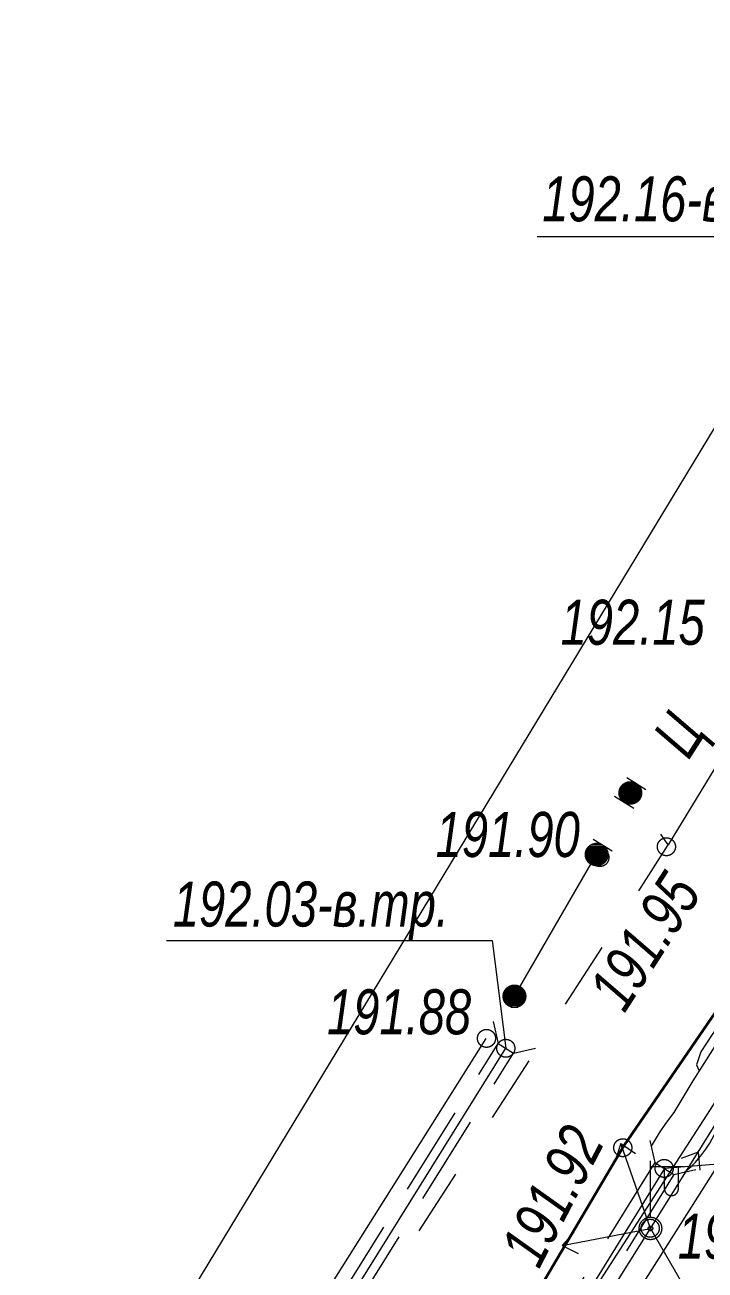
# Model space of a CAD drawing. Header units: millimetres. Extents: x -38151500 to -37084347, y -20520149 to -20417590.
# Drawn here: x -38116381 to -38101260, y -20485120 to -20457442 of the extents above; entities that cross this region are included whole.
import ezdxf
from ezdxf.xclip import XClip

# ---------------------------------------------------------------- set-up
doc = ezdxf.new("R2010")
doc.units = ezdxf.units.MM
doc.header["$MEASUREMENT"] = 0
doc.header["$XCLIPFRAME"] = 0
doc.linetypes.add('Новофедоровское_снт 28_07$0$l049', pattern=[3000, 2000, -1000])
doc.linetypes.add('Новофедоровское_снт 28_07$0$l189_2', pattern=[3000, 1500, -1500])
doc.layers.add('!!! ПОДОСНОВА', color=7, linetype='Continuous')
for name, color, linetype, lineweight in [('Новый_ГП_Дороги_проезды_Ном._пера__251', 250, 'Continuous', 40), ('Чертеж_1_Новофедоровское_снт 28_07$0$tp_Дороги_Ном._пера__253', 252, 'Continuous', 18), ('Чертеж_1_Новофедоровское_снт 28_07$0$tp_отметки_новые_Ном._пера__253', 252, 'Continuous', 18), ('Чертеж_1_Новый_ГП_Топография_Ном._пера__253', 252, 'Continuous', 18), ('Чертеж_1_Новый_Новофедоровское_снт 28_07$0$tp_Дороги_Ном._пера__253', 252, 'Continuous', 18), ('Чертеж_1_Новый_Новофедоровское_снт 28_07$0$tp_канавы_Ном._пера__253', 252, 'Continuous', 18), ('Чертеж_1_Новый_Новофедоровское_снт 28_07$0$tp_ЛЭП нн_Ном._пера__253', 252, 'Continuous', 18), ('Чертеж_1_Новый_Новофедоровское_снт 28_07$0$tp_ЛЭП нн_Ном._пера__7', 7, 'Continuous', 18), ('Чертеж_1_Новый_Новофедоровское_снт 28_07$0$tp_Ограждения ДЕР_Ном._пера__253', 252, 'Continuous', 18), ('Чертеж_1_Новый_Новофедоровское_снт 28_07$0$tp_Ограждения рабица_Ном._пера__253', 252, 'Continuous', 18), ('Чертеж_1_Новый_Новофедоровское_снт 28_07$0$tp_Ограждения_Ном._пера__253', 252, 'Continuous', 18), ('Чертеж_1_Новый_Новофедоровское_снт 28_07$0$tp_Ограждения_Ном._пера__7', 7, 'Continuous', 18), ('Чертеж_1_Новый_Новофедоровское_снт 28_07$0$tp_отметки_новые_Ном._пера__253', 252, 'Continuous', 18), ('Чертеж_1_Новый_Новофедоровское_снт 28_07$0$tp_отметки_новые_Ном._пера__7', 7, 'Continuous', 18), ('Чертеж_1_Новый_Новофедоровское_снт 28_07$0$tp_рельеф_Ном._пера__253', 252, 'Continuous', 18), ('Чертеж_1_Новый_Новофедоровское_снт 28_07$0$tp_трубы под дорогой_Ном._пера__253', 252, 'Continuous', 18), ('Чертеж_1_Новый_Новофедоровское_снт 28_07$0$U_Водосток_Ном._пера__253', 252, 'Continuous', 18), ('Чертеж_1_Новый_Новофедоровское_снт 28_07$0$U_Газопровод_Ном._пера__253', 252, 'Continuous', 18)]:
    doc.layers.add(name, color=color, linetype=linetype, lineweight=lineweight)
doc.styles.add('СГЕНЕРИР_СТИЛЬ_1', font='arial.ttf', dxfattribs={"width": 0.75})
doc.linetypes.add('Новофедоровское_снт 28_07$0$lm334', pattern='A,0,[4,генпплан 2025_06_18 dima вариант 21.Shx,S=79.365079,R=0,X=0,Y=0],-11000,0', length=11000)
doc.linetypes.add('Новофедоровское_снт 28_07$0$З ДЕРЕВ', pattern='A,0,[2,генпплан 2025_06_18 dima вариант 21.Shx,S=19.84127,R=0,X=0,Y=0.2],-2500,0', length=2500)
doc.linetypes.add('Новофедоровское_снт 28_07$0$ЗАБОР_СЕТКА', pattern='A,0,[1,генпплан 2025_06_18 dima вариант 21.Shx,S=39.68254,R=0,X=0,Y=0],-5000,0', length=5000)
doc.linetypes.add('Новофедоровское_снт 28_07$0$МЕЖА', pattern='A,0,[5,генпплан 2025_06_18 dima вариант 21.Shx,S=46.746032,R=0,X=0,Y=0],-6500,0', length=6500)

# ---------------------------------------------------------------- blocks, each defined once
blk = doc.blocks.new('Чертеж_1_1')
at = {"layer": 'Чертеж_1_Новый_ГП_Топография_Ном._пера__253', "color": 252, "linetype": 'Новофедоровское_снт 28_07$0$МЕЖА', "lineweight": 18, "flags": 128}
blk.add_lwpolyline([(-38122200, -20517064), (-38122160, -20517000), (-38111673, -20499900), (-38085503, -20516708), (-38073942, -20500671), (-38064026, -20487867), (-38065780, -20480650), (-38067785, -20473503), (-38073278, -20475465), (-38076133, -20474628), (-38090404, -20465849), (-38080455, -20449640), (-38088064, -20444942), (-38129095, -20512686)], close=True, dxfattribs=at)
at = {"layer": 'Чертеж_1_Новый_Новофедоровское_снт 28_07$0$tp_Дороги_Ном._пера__253', "color": 252, "linetype": 'Новофедоровское_снт 28_07$0$l189_2', "lineweight": 18, "flags": 128}
for points in [[(-38092830, -20468926), (-38093698, -20469057), (-38094327, -20469610), (-38103091, -20482398), (-38109908, -20493946), (-38108976, -20495191)], [(-38128209, -20517359), (-38127441, -20515878), (-38115583, -20496600), (-38102079, -20475671), (-38102851, -20474585)]]:
    blk.add_lwpolyline(points, dxfattribs=at)
at = {"layer": 'Чертеж_1_Новый_Новофедоровское_снт 28_07$0$tp_Дороги_Ном._пера__253', "color": 252, "linetype": 'Continuous', "lineweight": 18, "flags": 128}
blk.add_lwpolyline([(-38099672, -20471714), (-38102079, -20475671)], dxfattribs=at)
at = {"layer": 'Чертеж_1_Новый_Новофедоровское_снт 28_07$0$tp_канавы_Ном._пера__253', "color": 252, "linetype": 'Continuous', "lineweight": 18, "flags": 128}
for points in [[(-38095476, -20472118), (-38095779, -20472372), (-38095849, -20472451), (-38095903, -20472544), (-38096005, -20472736), (-38097276, -20474608), (-38098556, -20476475), (-38099834, -20478344), (-38101098, -20480224), (-38101533, -20480913), (-38101954, -20481614), (-38102138, -20481864), (-38102280, -20482070), (-38102456, -20482368)], [(-38101335, -20482553), (-38101242, -20482430), (-38101158, -20482300), (-38101005, -20482028), (-38100862, -20481753), (-38100711, -20481494), (-38099238, -20479232), (-38097773, -20476963), (-38096268, -20474603), (-38095827, -20473960), (-38095610, -20473636), (-38095415, -20473298), (-38095344, -20473142), (-38095284, -20472983), (-38095167, -20472662), (-38095057, -20472390)], [(-38101709, -20482939), (-38101569, -20482819), (-38101474, -20482718), (-38101335, -20482553)]]:
    blk.add_lwpolyline(points, dxfattribs=at)
at = {"layer": 'Чертеж_1_Новый_Новофедоровское_снт 28_07$0$tp_ЛЭП нн_Ном._пера__253', "color": 252, "linetype": 'Continuous', "lineweight": 18, "flags": 128}
for points in [[(-38124200, -20518699), (-38123089, -20517036), (-38102475, -20484194), (-38077438, -20444066), (-38076229, -20442473)], [(-38104439, -20484571), (-38102475, -20484194), (-38103137, -20482307)], [(-38103137, -20482307), (-38103260, -20482688)], [(-38103137, -20482307), (-38102804, -20482528)], [(-38101416, -20482497), (-38101790, -20482640)], [(-38101416, -20482497), (-38101380, -20482896)], [(-38104439, -20484571), (-38104171, -20484274)], [(-38102475, -20484194), (-38098186, -20491627)], [(-38104439, -20484571), (-38104081, -20484748)]]:
    blk.add_lwpolyline(points, dxfattribs=at)
at = {"layer": 'Чертеж_1_Новый_Новофедоровское_снт 28_07$0$tp_ЛЭП нн_Ном._пера__7', "color": 7, "linetype": 'Continuous', "lineweight": 18}
for p, q in [((-38102475, -20483944), (-38102475, -20482694)), ((-38102475, -20482819), (-38101725, -20482819)), ((-38102163, -20483310), (-38102163, -20482819)), ((-38101853, -20483310), (-38101853, -20482819))]:
    blk.add_line(p, q, dxfattribs=at)
for radius in [250, 50]:
    blk.add_circle((-38102475, -20484194), radius, dxfattribs=at)
blk.add_arc((-38102008, -20483310), 155, 180, 0, dxfattribs=at)
at = {"layer": 'Чертеж_1_Новый_Новофедоровское_снт 28_07$0$tp_Ограждения ДЕР_Ном._пера__253', "color": 252, "linetype": 'Новофедоровское_снт 28_07$0$З ДЕРЕВ', "lineweight": 18, "flags": 128}
for points in [[(-38105498, -20479032), (-38103797, -20476099)], [(-38113033, -20490939), (-38106125, -20479973)]]:
    blk.add_lwpolyline(points, dxfattribs=at)
at = {"layer": 'Чертеж_1_Новый_Новофедоровское_снт 28_07$0$tp_Ограждения рабица_Ном._пера__253', "color": 252, "linetype": 'Новофедоровское_снт 28_07$0$ЗАБОР_СЕТКА', "lineweight": 18, "flags": 128}
blk.add_lwpolyline([(-38094884, -20473175), (-38108215, -20494203)], dxfattribs=at)
at = {"layer": 'Чертеж_1_Новый_Новофедоровское_снт 28_07$0$tp_Ограждения_Ном._пера__253', "color": 252, "linetype": 'Continuous', "lineweight": 18, "flags": 128}
for points in [[(-38103002, -20474169), (-38102579, -20474435)], [(-38103271, -20474589), (-38102848, -20474855)], [(-38103751, -20475538), (-38103328, -20475804)]]:
    blk.add_lwpolyline(points, dxfattribs=at)
at = {"layer": 'Чертеж_1_Новый_Новофедоровское_снт 28_07$0$tp_Ограждения_Ном._пера__7', "color": 7, "linetype": 'Continuous', "lineweight": 18}
for p, q in [((-38103120, -20474362), (-38102725, -20474362)), ((-38103093, -20474332), (-38102752, -20474332)), ((-38103054, -20474302), (-38102791, -20474302)), ((-38102983, -20474272), (-38102863, -20474272)), ((-38103171, -20474512), (-38102672, -20474512)), ((-38103170, -20474542), (-38102675, -20474542)), ((-38103169, -20474482), (-38102675, -20474482)), ((-38103165, -20474572), (-38102679, -20474572)), ((-38103164, -20474452), (-38102681, -20474452)), ((-38103155, -20474602), (-38102688, -20474602)), ((-38103153, -20474422), (-38102690, -20474422)), ((-38103141, -20474632), (-38102703, -20474632)), ((-38103139, -20474392), (-38102704, -20474392)), ((-38103123, -20474662), (-38102722, -20474662)), ((-38103097, -20474692), (-38102748, -20474692)), ((-38103060, -20474722), (-38102785, -20474722)), ((-38102996, -20474752), (-38102846, -20474752)), ((-38103869, -20475731), (-38103474, -20475731)), ((-38103842, -20475701), (-38103501, -20475701)), ((-38103803, -20475671), (-38103540, -20475671)), ((-38103732, -20475641), (-38103612, -20475641)), ((-38103920, -20475881), (-38103421, -20475881)), ((-38103919, -20475911), (-38103424, -20475911)), ((-38103918, -20475851), (-38103424, -20475851)), ((-38103914, -20475941), (-38103428, -20475941)), ((-38103913, -20475821), (-38103430, -20475821)), ((-38103904, -20475971), (-38103437, -20475971)), ((-38103902, -20475791), (-38103439, -20475791)), ((-38103890, -20476001), (-38103452, -20476001)), ((-38103888, -20475761), (-38103453, -20475761)), ((-38103872, -20476031), (-38103471, -20476031)), ((-38103846, -20476061), (-38103497, -20476061)), ((-38103809, -20476091), (-38103534, -20476091)), ((-38103745, -20476121), (-38103595, -20476121)), ((-38105560, -20478792), (-38105440, -20478792)), ((-38105747, -20479032), (-38105248, -20479032)), ((-38105746, -20479002), (-38105251, -20479002)), ((-38105746, -20479062), (-38105251, -20479062)), ((-38105740, -20478972), (-38105258, -20478972)), ((-38105730, -20478942), (-38105266, -20478942)), ((-38105716, -20478912), (-38105280, -20478912)), ((-38105696, -20478882), (-38105302, -20478882)), ((-38105670, -20478852), (-38105328, -20478852)), ((-38105630, -20478822), (-38105368, -20478822)), ((-38105742, -20479092), (-38105256, -20479092)), ((-38105732, -20479122), (-38105264, -20479122)), ((-38105718, -20479152), (-38105280, -20479152)), ((-38105700, -20479182), (-38105298, -20479182)), ((-38105674, -20479212), (-38105324, -20479212)), ((-38105637, -20479242), (-38105362, -20479242)), ((-38105572, -20479272), (-38105422, -20479272))]:
    blk.add_line(p, q, dxfattribs=at)
for centre in [(-38102922, -20474514), (-38103671, -20475883), (-38105498, -20479034)]:
    blk.add_circle(centre, 250, dxfattribs=at)
at = {"layer": 'Чертеж_1_Новый_Новофедоровское_снт 28_07$0$tp_отметки_новые_Ном._пера__253', "color": 252, "linetype": 'Continuous', "lineweight": 18, "flags": 128}
for points in [[(-38104996, -20462142), (-38097754, -20462142), (-38096778, -20465827)], [(-38113232, -20477792), (-38105990, -20477792), (-38105690, -20480190)], [(-38090073, -20482458), (-38097233, -20482458), (-38102163, -20482860)]]:
    blk.add_lwpolyline(points, dxfattribs=at)
at = {"layer": 'Чертеж_1_Новый_Новофедоровское_снт 28_07$0$tp_отметки_новые_Ном._пера__7', "color": 7, "linetype": 'Continuous', "lineweight": 18}
for centre in [(-38103600, -20475950), (-38102120, -20475710), (-38106120, -20479970), (-38105690, -20480190), (-38103090, -20482400), (-38102170, -20482860), (-38102480, -20484190)]:
    blk.add_circle(centre, 200, dxfattribs=at)
at = {"layer": 'Чертеж_1_Новый_Новофедоровское_снт 28_07$0$tp_рельеф_Ном._пера__253', "color": 252, "linetype": 'Continuous', "lineweight": 18, "flags": 128}
blk.add_lwpolyline([(-38100287, -20478306), (-38100287, -20478307), (-38100353, -20478617), (-38100454, -20478857), (-38100601, -20479148), (-38100811, -20479479), (-38101103, -20479880), (-38101355, -20480268), (-38101448, -20480556), (-38101395, -20480689)], dxfattribs=at)
at = {"layer": 'Чертеж_1_Новый_Новофедоровское_снт 28_07$0$tp_трубы под дорогой_Ном._пера__253', "color": 252, "linetype": 'Continuous', "lineweight": 18, "flags": 128}
for points in [[(-38105969, -20479595), (-38105860, -20480083), (-38105520, -20480295), (-38105032, -20480185)], [(-38102485, -20482238), (-38102376, -20482726), (-38101953, -20482993), (-38101465, -20482884)]]:
    blk.add_lwpolyline(points, dxfattribs=at)
at = {"layer": 'Чертеж_1_Новый_Новофедоровское_снт 28_07$0$tp_трубы под дорогой_Ном._пера__253', "color": 252, "linetype": 'Новофедоровское_снт 28_07$0$l049', "lineweight": 18, "flags": 128}
for points in [[(-38115803, -20496053), (-38105860, -20480083)], [(-38115463, -20496265), (-38105520, -20480295)], [(-38102376, -20482726), (-38116209, -20505119)], [(-38101953, -20482993), (-38115786, -20505386)]]:
    blk.add_lwpolyline(points, dxfattribs=at)
at = {"layer": 'Чертеж_1_Новый_Новофедоровское_снт 28_07$0$U_Водосток_Ном._пера__253', "color": 252, "linetype": 'Continuous', "lineweight": 18, "flags": 128}
for points in [[(-38110883, -20488530), (-38105690, -20480189)], [(-38102166, -20482862), (-38108739, -20493502)]]:
    blk.add_lwpolyline(points, dxfattribs=at)
at = {"layer": 'Чертеж_1_Новый_Новофедоровское_снт 28_07$0$U_Газопровод_Ном._пера__253', "color": 252, "linetype": 'Новофедоровское_снт 28_07$0$lm334', "lineweight": 18, "flags": 128}
blk.add_lwpolyline([(-38123518, -20516227), (-38101070, -20481445), (-38080519, -20449601), (-38072402, -20437023), (-38072683, -20437169), (-38070353, -20435962), (-38065122, -20437583)], dxfattribs=at)
at = {"layer": 'Чертеж_1_Новофедоровское_снт 28_07$0$tp_Дороги_Ном._пера__253', "color": 252, "linetype": 'Continuous', "lineweight": 18, "insert": (-38101383, -20473956), "char_height": 1000, "attachment_point": 7, "rotation": 57.3407, "style": 'СГЕНЕРИР_СТИЛЬ_1'}
blk.add_mtext('\\A1;{\\pql;\\fArial|b0|i1|c204|p0;\\W0.750000;Ц}', dxfattribs=at)
at = {"layer": 'Чертеж_1_Новофедоровское_снт 28_07$0$tp_отметки_новые_Ном._пера__253', "color": 252, "linetype": 'Continuous', "lineweight": 18, "char_height": 1000, "attachment_point": 7, "style": 'СГЕНЕРИР_СТИЛЬ_1'}
for s, insert in [('\\A1;{\\pql;\\fArial|b0|i1|c204|p0;\\W0.750000;192.16-в.тр.}', (-38104881, -20462110)), ('\\A1;{\\pql;\\fArial|b0|i1|c204|p0;\\W0.750000;192.15}', (-38104472, -20471234)), ('\\A1;{\\pql;\\fArial|b0|i1|c204|p0;\\W0.750000;191.90}', (-38107250, -20475951)), ('\\A1;{\\pql;\\fArial|b0|i1|c204|p0;\\W0.750000;192.03-в.тр.}', (-38113092, -20477785)), ('\\A1;{\\pql;\\fArial|b0|i1|c204|p0;\\W0.750000;191.88}', (-38109665, -20479893)), ('\\A1;{\\pql;\\fArial|b0|i1|c204|p0;\\W0.750000;191.95}', (-38101868, -20484881))]:
    blk.add_mtext(s, dxfattribs=dict(at, insert=insert))
for s, insert, rotation in [('\\A1;{\\pql;\\fArial|b0|i1|c204|p0;\\W0.750000;191.95}', (-38103042, -20479435), 57.1691), ('\\A1;{\\pql;\\fArial|b0|i1|c204|p0;\\W0.750000;191.92}', (-38104942, -20485123), 62.5765)]:
    blk.add_mtext(s, dxfattribs=dict(at, insert=insert, rotation=rotation))

msp = doc.modelspace()

# ---------------------------------------------------------------- linework, layer by layer
at = {"layer": 'Новый_ГП_Дороги_проезды_Ном._пера__251', "color": 250, "linetype": 'Continuous', "lineweight": 40}
msp.add_lwpolyline([(-38096347, -20474791), (-38096450, -20474726, 0.372191), (-38097939, -20474881), (-38103063, -20482356), (-38109809, -20493778, 0.271746), (-38108953, -20496722), (-38107955, -20497336), (-38107704, -20497500), (-38109028, -20499620), (-38109197, -20499514), (-38110182, -20498960, 0.380242), (-38113828, -20500139), (-38123668, -20516132)], format="xyb", dxfattribs=at)

# ---------------------------------------------------------------- block references
at = {"layer": '!!! ПОДОСНОВА', "color": 252, "linetype": 'Continuous', "lineweight": 40}
ref = msp.add_blockref('Чертеж_1_1', (0, 0), dxfattribs=at)
XClip(ref).set_block_clipping_path([(-38156773.930035077, -20418838.4532491304), (-38156773.930035077, -20510095.8116091713), (-38134193.3603857011, -20510095.8116091713), (-38128800.2227013633, -20521215.6831232607), (-38043434.3590716273, -20521215.6831232607), (-38043434.3590716273, -20418721.7424019799)])

doc.saveas('drawing.dxf')
